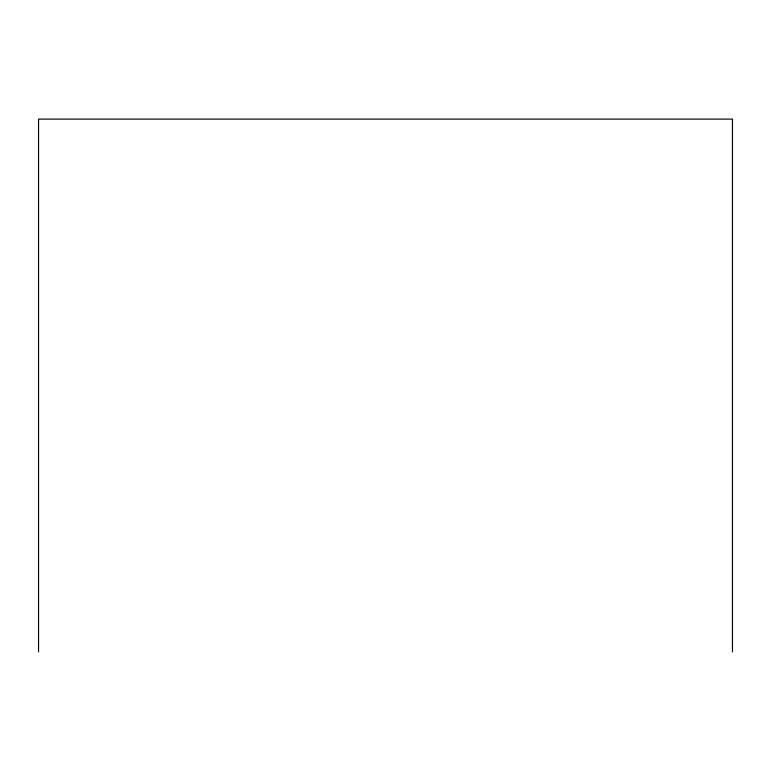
<?xml version="1.0" encoding="UTF-8"?>
<svg xmlns="http://www.w3.org/2000/svg" width="771" height="771" viewBox="0 0 771 771"><rect width="100%" height="100%" fill="white"/><g stroke="black" fill="none" stroke-linecap="round" stroke-linejoin="round"><path stroke-width="1.16" d="M732.45 651.89L732.45 119.11L38.55 119.11L38.55 651.89"/></g></svg>
